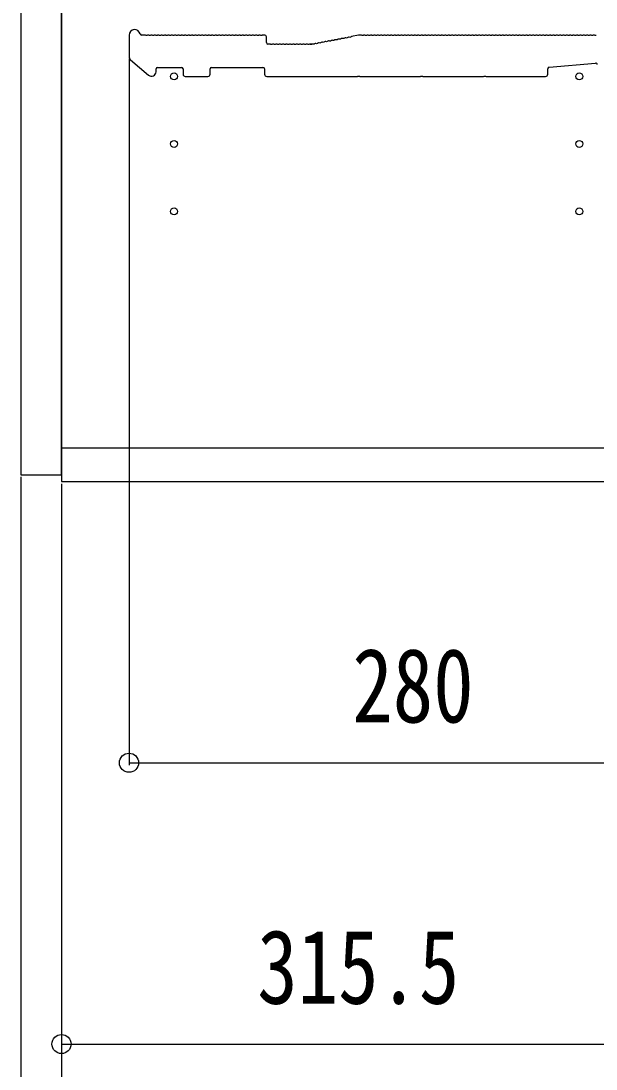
# Model space of a CAD drawing. Units: millimetres, scale not verified. Extents: x -4205 to 4205, y -2970 to 2970.
# Drawn here: x -1542 to -1286.5, y -2002.1 to -1536.4 of the extents above; entities that cross this region are included whole.
import ezdxf
from ezdxf.enums import TextEntityAlignment as Align

# ---------------------------------------------------------------- set-up
doc = ezdxf.new("R2010")
doc.units = ezdxf.units.MM
doc.header["$LTSCALE"] = 20
for name, color, linetype in [('0-2_YKK_11', 7, 'Continuous'), ('0-3_YKK_12', 2, 'Continuous'), ('0-5_YKK_D', 6, 'Continuous')]:
    doc.layers.add(name, color=color, linetype=linetype)
doc.styles.add('ＭＳ ゴシック', font='')
doc.styles.get('ＭＳ ゴシック').set_extended_font_data('MS Gothic')

msp = doc.modelspace()

# ---------------------------------------------------------------- linework, layer by layer
at = {"layer": '0-2_YKK_11'}
for p, q in [((-1493.98, -1542.7), (-1493.98, -1552.09)), ((-1486.98, -1542.7), (-1488.35, -1542.7)), ((-1486.04, -1542.9), (-1486.42, -1542.9)), ((-1484.54, -1542.9), (-1484.92, -1542.9)), ((-1483.04, -1542.9), (-1483.42, -1542.9)), ((-1481.54, -1542.9), (-1481.92, -1542.9)), ((-1480.04, -1542.9), (-1480.42, -1542.9)), ((-1478.54, -1542.9), (-1478.92, -1542.9)), ((-1477.04, -1542.9), (-1477.42, -1542.9)), ((-1475.54, -1542.9), (-1475.92, -1542.9)), ((-1474.04, -1542.9), (-1474.42, -1542.9)), ((-1472.54, -1542.9), (-1472.92, -1542.9)), ((-1471.04, -1542.9), (-1471.42, -1542.9)), ((-1469.54, -1542.9), (-1469.92, -1542.9)), ((-1468.04, -1542.9), (-1468.42, -1542.9)), ((-1466.54, -1542.9), (-1466.92, -1542.9)), ((-1465.04, -1542.9), (-1465.42, -1542.9)), ((-1463.54, -1542.9), (-1463.92, -1542.9)), ((-1462.04, -1542.9), (-1462.42, -1542.9)), ((-1460.54, -1542.9), (-1460.92, -1542.9)), ((-1459.04, -1542.9), (-1459.42, -1542.9)), ((-1457.54, -1542.9), (-1457.92, -1542.9)), ((-1456.04, -1542.9), (-1456.42, -1542.9)), ((-1454.54, -1542.9), (-1454.92, -1542.9)), ((-1453.04, -1542.9), (-1453.42, -1542.9)), ((-1451.54, -1542.9), (-1451.92, -1542.9)), ((-1450.04, -1542.9), (-1450.42, -1542.9)), ((-1448.54, -1542.9), (-1448.92, -1542.9)), ((-1447.04, -1542.9), (-1447.42, -1542.9)), ((-1445.54, -1542.9), (-1445.92, -1542.9)), ((-1444.04, -1542.9), (-1444.42, -1542.9)), ((-1442.54, -1542.9), (-1442.92, -1542.9)), ((-1441.04, -1542.9), (-1441.42, -1542.9)), ((-1439.54, -1542.9), (-1439.92, -1542.9)), ((-1438.04, -1542.9), (-1438.42, -1542.9)), ((-1436.54, -1542.9), (-1436.92, -1542.9)), ((-1435.04, -1542.9), (-1435.42, -1542.9)), ((-1433.68, -1542.7), (-1434.48, -1542.7)), ((-1432.98, -1546), (-1432.98, -1543.4)), ((-1408.86, -1546.12), (-1409.24, -1546.2)), ((-1407.39, -1545.84), (-1407.76, -1545.92)), ((-1405.91, -1545.56), (-1406.29, -1545.63)), ((-1404.44, -1545.28), (-1404.81, -1545.35)), ((-1402.97, -1545), (-1403.34, -1545.07)), ((-1401.49, -1544.72), (-1401.87, -1544.79)), ((-1400.02, -1544.44), (-1400.39, -1544.51)), ((-1398.55, -1544.16), (-1398.92, -1544.23)), ((-1397.07, -1543.88), (-1397.45, -1543.95)), ((-1395.6, -1543.6), (-1395.97, -1543.67)), ((-1390.04, -1542.9), (-1390.42, -1542.9)), ((-1388.54, -1542.9), (-1388.92, -1542.9)), ((-1387.04, -1542.9), (-1387.42, -1542.9)), ((-1385.54, -1542.9), (-1385.92, -1542.9)), ((-1384.04, -1542.9), (-1384.42, -1542.9)), ((-1382.54, -1542.9), (-1382.92, -1542.9)), ((-1381.04, -1542.9), (-1381.42, -1542.9)), ((-1379.54, -1542.9), (-1379.92, -1542.9)), ((-1378.04, -1542.9), (-1378.42, -1542.9)), ((-1376.54, -1542.9), (-1376.92, -1542.9)), ((-1375.04, -1542.9), (-1375.42, -1542.9)), ((-1373.54, -1542.9), (-1373.92, -1542.9)), ((-1372.04, -1542.9), (-1372.42, -1542.9)), ((-1370.54, -1542.9), (-1370.92, -1542.9)), ((-1369.04, -1542.9), (-1369.42, -1542.9)), ((-1367.54, -1542.9), (-1367.92, -1542.9)), ((-1366.04, -1542.9), (-1366.42, -1542.9)), ((-1364.54, -1542.9), (-1364.92, -1542.9)), ((-1363.04, -1542.9), (-1363.42, -1542.9)), ((-1361.54, -1542.9), (-1361.92, -1542.9)), ((-1360.04, -1542.9), (-1360.42, -1542.9)), ((-1358.54, -1542.9), (-1358.92, -1542.9)), ((-1357.04, -1542.9), (-1357.42, -1542.9)), ((-1355.54, -1542.9), (-1355.92, -1542.9)), ((-1354.04, -1542.9), (-1354.42, -1542.9)), ((-1352.54, -1542.9), (-1352.92, -1542.9)), ((-1351.04, -1542.9), (-1351.42, -1542.9)), ((-1349.54, -1542.9), (-1349.92, -1542.9)), ((-1348.04, -1542.9), (-1348.42, -1542.9)), ((-1346.54, -1542.9), (-1346.92, -1542.9)), ((-1345.04, -1542.9), (-1345.42, -1542.9)), ((-1343.54, -1542.9), (-1343.92, -1542.9)), ((-1342.04, -1542.9), (-1342.42, -1542.9)), ((-1340.54, -1542.9), (-1340.92, -1542.9)), ((-1339.04, -1542.9), (-1339.42, -1542.9)), ((-1337.54, -1542.9), (-1337.92, -1542.9)), ((-1336.04, -1542.9), (-1336.42, -1542.9)), ((-1334.54, -1542.9), (-1334.92, -1542.9)), ((-1333.04, -1542.9), (-1333.42, -1542.9)), ((-1331.54, -1542.9), (-1331.92, -1542.9)), ((-1330.04, -1542.9), (-1330.42, -1542.9)), ((-1328.54, -1542.9), (-1328.92, -1542.9)), ((-1327.04, -1542.9), (-1327.42, -1542.9)), ((-1325.54, -1542.9), (-1325.92, -1542.9)), ((-1324.04, -1542.9), (-1324.42, -1542.9)), ((-1322.54, -1542.9), (-1322.92, -1542.9)), ((-1321.04, -1542.9), (-1321.42, -1542.9)), ((-1319.54, -1542.9), (-1319.92, -1542.9)), ((-1318.04, -1542.9), (-1318.42, -1542.9)), ((-1316.54, -1542.9), (-1316.92, -1542.9)), ((-1315.04, -1542.9), (-1315.42, -1542.9)), ((-1313.54, -1542.9), (-1313.92, -1542.9)), ((-1312.04, -1542.9), (-1312.42, -1542.9)), ((-1310.54, -1542.9), (-1310.92, -1542.9)), ((-1309.04, -1542.9), (-1309.42, -1542.9)), ((-1307.54, -1542.9), (-1307.92, -1542.9)), ((-1306.04, -1542.9), (-1306.42, -1542.9)), ((-1304.54, -1542.9), (-1304.92, -1542.9)), ((-1303.04, -1542.9), (-1303.42, -1542.9)), ((-1301.54, -1542.9), (-1301.92, -1542.9)), ((-1300.04, -1542.9), (-1300.42, -1542.9)), ((-1298.54, -1542.9), (-1298.92, -1542.9)), ((-1297.04, -1542.9), (-1297.42, -1542.9)), ((-1295.54, -1542.9), (-1295.92, -1542.9)), ((-1294.04, -1542.9), (-1294.42, -1542.9)), ((-1292.54, -1542.9), (-1292.92, -1542.9)), ((-1291.04, -1542.9), (-1291.42, -1542.9)), ((-1289.54, -1542.9), (-1289.92, -1542.9)), ((-1288.04, -1542.9), (-1288.42, -1542.9)), ((-1286.54, -1542.9), (-1286.92, -1542.9)), ((-1431.48, -1546.7), (-1432.28, -1546.7)), ((-1430.54, -1546.9), (-1430.92, -1546.9)), ((-1429.04, -1546.9), (-1429.42, -1546.9)), ((-1427.54, -1546.9), (-1427.92, -1546.9)), ((-1426.04, -1546.9), (-1426.42, -1546.9)), ((-1424.54, -1546.9), (-1424.92, -1546.9)), ((-1423.04, -1546.9), (-1423.42, -1546.9)), ((-1421.54, -1546.9), (-1421.92, -1546.9)), ((-1420.04, -1546.9), (-1420.42, -1546.9)), ((-1418.54, -1546.9), (-1418.92, -1546.9)), ((-1417.04, -1546.9), (-1417.42, -1546.9)), ((-1415.54, -1546.9), (-1415.92, -1546.9)), ((-1414.04, -1546.9), (-1414.42, -1546.9)), ((-1413.04, -1546.7), (-1413.48, -1546.7)), ((-1413.48, -1546.7), (-1413.04, -1546.7)), ((-1411.81, -1546.69), (-1412.18, -1546.76)), ((-1410.33, -1546.41), (-1410.71, -1546.48)), ((-1493.28, -1553.6), (-1485.28, -1560.52)), ((-1307.34, -1556.95), (-1286.74, -1555.07)), ((-1481.98, -1559), (-1481.98, -1557.7)), ((-1481.28, -1557), (-1470.68, -1557)), ((-1469.98, -1557.7), (-1469.98, -1560)), ((-1457.98, -1560), (-1457.98, -1557.7)), ((-1457.28, -1557), (-1434.48, -1557)), ((-1433.78, -1557.7), (-1433.78, -1560)), ((-1307.98, -1560), (-1307.98, -1557.64)), ((-1468.98, -1561), (-1458.98, -1561))]:
    msp.add_line(p, q, dxfattribs=at)
for points in [[(-1390.98, -1542.7), (-1391.98, -1542.7), (-1395.09, -1543.3)], [(-1412.77, -1546.66), (-1412.91, -1546.69), (-1412.77, -1546.66)], [(-1432.78, -1561), (-1392.55, -1561), (-1392.3, -1560.88), (-1391.65, -1560.88), (-1391.4, -1561), (-1364.55, -1561), (-1364.3, -1560.88), (-1363.65, -1560.88), (-1363.4, -1561), (-1336.55, -1561), (-1336.3, -1560.88), (-1335.65, -1560.88), (-1335.4, -1561), (-1308.98, -1561)]]:
    msp.add_lwpolyline(points, dxfattribs=at)
for centre, radius, start, end in [((-1491.48, -1542.7), 2.5, 12.6356, 180), ((-1488.35, -1542), 0.7, 192.6356, 270), ((-1486.98, -1543.58), 0.88, 50.536, 90), ((-1485.48, -1543.58), 0.88, 50.536, 129.464), ((-1483.98, -1543.58), 0.88, 50.536, 129.464), ((-1482.48, -1543.58), 0.88, 50.536, 129.464), ((-1480.98, -1543.58), 0.88, 50.536, 129.464), ((-1479.48, -1543.58), 0.88, 50.536, 129.464), ((-1477.98, -1543.58), 0.88, 50.536, 129.464), ((-1476.48, -1543.58), 0.88, 50.536, 129.464), ((-1474.98, -1543.58), 0.88, 50.536, 129.464), ((-1473.48, -1543.58), 0.88, 50.536, 129.464), ((-1471.98, -1543.58), 0.88, 50.536, 129.464), ((-1470.48, -1543.58), 0.88, 50.536, 129.464), ((-1468.98, -1543.58), 0.88, 50.536, 129.464), ((-1467.48, -1543.58), 0.88, 50.536, 129.464), ((-1465.98, -1543.58), 0.88, 50.536, 129.464), ((-1464.48, -1543.58), 0.88, 50.536, 129.464), ((-1462.98, -1543.58), 0.88, 50.536, 129.464), ((-1461.48, -1543.58), 0.88, 50.536, 129.464), ((-1459.98, -1543.58), 0.88, 50.536, 129.464), ((-1458.48, -1543.58), 0.88, 50.536, 129.464), ((-1456.98, -1543.58), 0.88, 50.536, 129.464), ((-1455.48, -1543.58), 0.88, 50.536, 129.464), ((-1453.98, -1543.58), 0.88, 50.536, 129.464), ((-1452.48, -1543.58), 0.88, 50.536, 129.464), ((-1450.98, -1543.58), 0.88, 50.536, 129.464), ((-1449.48, -1543.58), 0.88, 50.536, 129.464), ((-1447.98, -1543.58), 0.88, 50.536, 129.464), ((-1446.48, -1543.58), 0.88, 50.536, 129.464), ((-1444.98, -1543.58), 0.88, 50.536, 129.464), ((-1443.48, -1543.58), 0.88, 50.536, 129.464), ((-1441.98, -1543.58), 0.88, 50.536, 129.464), ((-1440.48, -1543.58), 0.88, 50.536, 129.464), ((-1438.98, -1543.58), 0.88, 50.536, 129.464), ((-1437.48, -1543.58), 0.88, 50.536, 129.464), ((-1435.98, -1543.58), 0.88, 50.536, 129.464), ((-1434.48, -1543.58), 0.88, 90, 129.464), ((-1433.68, -1543.4), 0.7, 0, 90), ((-1432.28, -1546), 0.7, 180, 270), ((-1409.66, -1546.97), 0.88, 61.3203, 140.2483), ((-1408.18, -1546.69), 0.88, 61.3203, 140.2483), ((-1406.71, -1546.41), 0.88, 61.3203, 140.2483), ((-1405.24, -1546.13), 0.88, 61.3203, 140.2483), ((-1403.76, -1545.85), 0.88, 61.3203, 140.2483), ((-1402.29, -1545.56), 0.88, 61.3203, 140.2483), ((-1400.82, -1545.28), 0.88, 61.3203, 140.2483), ((-1399.34, -1545), 0.88, 61.3203, 140.2483), ((-1397.87, -1544.72), 0.88, 61.3203, 140.2483), ((-1396.4, -1544.44), 0.88, 61.3203, 140.2483), ((-1394.92, -1544.16), 0.88, 100.7843, 140.2483), ((-1390.98, -1543.58), 0.88, 50.536, 90), ((-1389.48, -1543.58), 0.88, 50.536, 129.464), ((-1387.98, -1543.58), 0.88, 50.536, 129.464), ((-1386.48, -1543.58), 0.88, 50.536, 129.464), ((-1384.98, -1543.58), 0.88, 50.536, 129.464), ((-1383.48, -1543.58), 0.88, 50.536, 129.464), ((-1381.98, -1543.58), 0.88, 50.536, 129.464), ((-1380.48, -1543.58), 0.88, 50.536, 129.464), ((-1378.98, -1543.58), 0.88, 50.536, 129.464), ((-1377.48, -1543.58), 0.88, 50.536, 129.464), ((-1375.98, -1543.58), 0.88, 50.536, 129.464), ((-1374.48, -1543.58), 0.88, 50.536, 129.464), ((-1372.98, -1543.58), 0.88, 50.536, 129.464), ((-1371.48, -1543.58), 0.88, 50.536, 129.464), ((-1369.98, -1543.58), 0.88, 50.536, 129.464), ((-1368.48, -1543.58), 0.88, 50.536, 129.464), ((-1366.98, -1543.58), 0.88, 50.536, 129.464), ((-1365.48, -1543.58), 0.88, 50.536, 129.464), ((-1363.98, -1543.58), 0.88, 50.536, 129.464), ((-1362.48, -1543.58), 0.88, 50.536, 129.464), ((-1360.98, -1543.58), 0.88, 50.536, 129.464), ((-1359.48, -1543.58), 0.88, 50.536, 129.464), ((-1357.98, -1543.58), 0.88, 50.536, 129.464), ((-1356.48, -1543.58), 0.88, 50.536, 129.464), ((-1354.98, -1543.58), 0.88, 50.536, 129.464), ((-1353.48, -1543.58), 0.88, 50.536, 129.464), ((-1351.98, -1543.58), 0.88, 50.536, 129.464), ((-1350.48, -1543.58), 0.88, 50.536, 129.464), ((-1348.98, -1543.58), 0.88, 50.536, 129.464), ((-1347.48, -1543.58), 0.88, 50.536, 129.464), ((-1345.98, -1543.58), 0.88, 50.536, 129.464), ((-1344.48, -1543.58), 0.88, 50.536, 129.464), ((-1342.98, -1543.58), 0.88, 50.536, 129.464), ((-1341.48, -1543.58), 0.88, 50.536, 129.464), ((-1339.98, -1543.58), 0.88, 50.536, 129.464), ((-1338.48, -1543.58), 0.88, 50.536, 129.464), ((-1336.98, -1543.58), 0.88, 50.536, 129.464), ((-1335.48, -1543.58), 0.88, 50.536, 129.464), ((-1333.98, -1543.58), 0.88, 50.536, 129.464), ((-1332.48, -1543.58), 0.88, 50.536, 129.464), ((-1330.98, -1543.58), 0.88, 50.536, 129.464), ((-1329.48, -1543.58), 0.88, 50.536, 129.464), ((-1327.98, -1543.58), 0.88, 50.536, 129.464), ((-1326.48, -1543.58), 0.88, 50.536, 129.464), ((-1324.98, -1543.58), 0.88, 50.536, 129.464), ((-1323.48, -1543.58), 0.88, 50.536, 129.464), ((-1321.98, -1543.58), 0.88, 50.536, 129.464), ((-1320.48, -1543.58), 0.88, 50.536, 129.464), ((-1318.98, -1543.58), 0.88, 50.536, 129.464), ((-1317.48, -1543.58), 0.88, 50.536, 129.464), ((-1315.98, -1543.58), 0.88, 50.536, 129.464), ((-1314.48, -1543.58), 0.88, 50.536, 129.464), ((-1312.98, -1543.58), 0.88, 50.536, 129.464), ((-1311.48, -1543.58), 0.88, 50.536, 129.464), ((-1309.98, -1543.58), 0.88, 50.536, 129.464), ((-1308.48, -1543.58), 0.88, 50.536, 129.464), ((-1306.98, -1543.58), 0.88, 50.536, 129.464), ((-1305.48, -1543.58), 0.88, 50.536, 129.464), ((-1303.98, -1543.58), 0.88, 50.536, 129.464), ((-1302.48, -1543.58), 0.88, 50.536, 129.464), ((-1300.98, -1543.58), 0.88, 50.536, 129.464), ((-1299.48, -1543.58), 0.88, 50.536, 129.464), ((-1297.98, -1543.58), 0.88, 50.536, 129.464), ((-1296.48, -1543.58), 0.88, 50.536, 129.464), ((-1294.98, -1543.58), 0.88, 50.536, 129.464), ((-1293.48, -1543.58), 0.88, 50.536, 129.464), ((-1291.98, -1543.58), 0.88, 50.536, 129.464), ((-1290.48, -1543.58), 0.88, 50.536, 129.464), ((-1288.98, -1543.58), 0.88, 50.536, 129.464), ((-1287.48, -1543.58), 0.88, 50.536, 129.464), ((-1431.48, -1547.58), 0.88, 50.536, 90), ((-1429.98, -1547.58), 0.88, 50.536, 129.464), ((-1428.48, -1547.58), 0.88, 50.536, 129.464), ((-1426.98, -1547.58), 0.88, 50.536, 129.464), ((-1425.48, -1547.58), 0.88, 50.536, 129.464), ((-1423.98, -1547.58), 0.88, 50.536, 129.464), ((-1422.48, -1547.58), 0.88, 50.536, 129.464), ((-1420.98, -1547.58), 0.88, 50.536, 129.464), ((-1419.48, -1547.58), 0.88, 50.536, 129.464), ((-1417.98, -1547.58), 0.88, 50.536, 129.464), ((-1416.48, -1547.58), 0.88, 50.536, 129.464), ((-1414.98, -1547.58), 0.88, 50.536, 129.464), ((-1413.48, -1547.58), 0.88, 90, 129.464), ((-1413.04, -1546), 0.7, 270, 280.7843), ((-1413.04, -1546), 0.7, 270, 280.7843), ((-1412.6, -1547.53), 0.88, 61.3203, 100.7843), ((-1411.13, -1547.25), 0.88, 61.3203, 140.2483), ((-1491.98, -1552.09), 2, 180, 229.1613), ((-1286.68, -1555.77), 0.7, 0, 95.1944), ((-1483.98, -1559), 2, 229.1613, 0), ((-1481.28, -1557.7), 0.7, 90, 180), ((-1470.68, -1557.7), 0.7, 0, 90), ((-1468.98, -1560), 1, 180, 270), ((-1458.98, -1560), 1, 270, 0), ((-1457.28, -1557.7), 0.7, 90, 180), ((-1434.48, -1557.7), 0.7, 0, 90), ((-1432.78, -1560), 1, 180, 270), ((-1308.98, -1560), 1, 270, 0), ((-1307.28, -1557.64), 0.7, 95.1944, 180)]:
    msp.add_arc(centre, radius, start, end, dxfattribs=at)
at = {"layer": '0-3_YKK_12'}
msp.add_line((-1523.98, -1726), (-1208.98, -1726), dxfattribs=at)
for points in [[(-1541.98, -1738), (-1523.98, -1738), (-1523.98, -964), (-1541.98, -964)], [(-1523.98, -1741), (-1193.98, -1741), (-1193.98, -961), (-1523.98, -961)]]:
    msp.add_lwpolyline(points, close=True, dxfattribs=at)
for centre in [(-1473.98, -1561), (-1293.98, -1561), (-1473.98, -1591), (-1293.98, -1591), (-1473.98, -1621), (-1293.98, -1621)]:
    msp.add_circle(centre, 1.55, dxfattribs=at)
at = {"layer": '0-5_YKK_D'}
for p, q in [((-1493.98, -1553), (-1493.98, -1867)), ((-1541.98, -1739), (-1541.98, -2117)), ((-1541.98, -1739), (-1541.98, -2242)), ((-1523.98, -1742), (-1523.98, -1992)), ((-1523.98, -1742), (-1523.98, -2117)), ((-1523.98, -1742), (-1523.98, -2117)), ((-1493.98, -1866), (-1213.98, -1866)), ((-1523.98, -1991), (-1208.48, -1991))]:
    msp.add_line(p, q, dxfattribs=at)
for centre in [(-1493.98, -1866), (-1523.98, -1991)]:
    msp.add_circle(centre, 4.25, dxfattribs=at)

# ---------------------------------------------------------------- texts
at = {"layer": '0-5_YKK_D', "style": 'ＭＳ ゴシック', "width": 0.8}
for s, p in [('280', (-1394.78, -1858)), ('315.5', (-1437.03, -1983))]:
    msp.add_text(s, height=32.99, dxfattribs=at).set_placement(p, align=Align.BOTTOM_LEFT)

doc.saveas('drawing.dxf')
